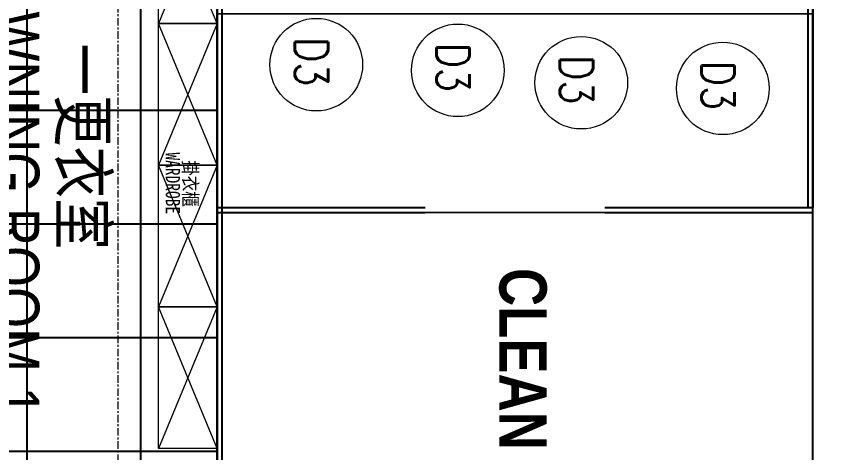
# Model space of a CAD drawing. Extents: x -15449 to 568150, y -1239737 to 53667.
# Drawn here: x 471339 to 479913, y -139532 to -134909 of the extents above; entities that cross this region are included whole.
import ezdxf
from ezdxf.enums import TextEntityAlignment as Align

# ---------------------------------------------------------------- set-up
doc = ezdxf.new("R2010")
doc.units = 0
doc.header["$LTSCALE"] = 8
doc.linetypes.add('IDA - Grid Line', pattern=[3500, 2000, -500, 500, -500])
doc.layers.get('0').update_dxf_attribs({"color": 1, "linetype": 'CONTINUOUS'})
for name, color, linetype in [('000_CTCI_CSA', 7, 'CONTINUOUS'), ('000_CTCI_EE', 200, 'CONTINUOUS'), ('Ceiling FL+3000', 6, 'CONTINUOUS')]:
    doc.layers.add(name, color=color, linetype=linetype)
doc.layers.add('A-_ANOTGRID_E', color=7, linetype='CONTINUOUS', lineweight=9)
doc.layers.add('Block - Cargo Lift_dwg', color=7, linetype='CONTINUOUS', lineweight=9, true_color=0x767676)
doc.styles.add('188K-SM-03-F10-ARCH-PA-Y2257103$0$Standard', font='txt.shx', dxfattribs={"bigfont": 'chineset.shx'})
doc.styles.add('Site Area', font='arial.ttf', dxfattribs={"width": 0.8})

# ---------------------------------------------------------------- blocks, each defined once
blk = doc.blocks.new('column grid')
at = {"layer": 'A-_ANOTGRID_E', "color": 8, "linetype": 'IDA - Grid Line', "ltscale": 0.005, "true_color": 0x808080}
blk.add_line((-47404.4, 9427, 0), (-47404.4, -120414.2, 0), dxfattribs=at)
blk = doc.blocks.new('CTCI_Building Footprint and Grid')
at = {"color": 252}
blk.add_blockref('column grid', (1987651, -866033, 0), dxfattribs=at)

msp = doc.modelspace()

# ---------------------------------------------------------------- hatches: boundary and pattern name
at = {"layer": 'Ceiling FL+3000'}
h = msp.add_hatch(dxfattribs=at)
h.set_pattern_fill('ANSI37', color=256, scale=379, angle=225)
h.set_pattern_definition([(270, (92407.5, -93788), (1203.325, -1e-13), []), (0, (92407.5, -93788), (3e-13, 1203.325), [])])
h.paths.add_polyline_path([(479713.8371, -121485.4155), (464513.6667, -121485.4182), (464519.1323, -133435.3981), (467513.5804, -133435.2868), (467513.8186, -140431.0512), (467513.8404, -140435.307), (473463.6699, -140435.3047), (473463.6699, -133985.4987), (479713.53, -133985.4987)])

# ---------------------------------------------------------------- linework, layer by layer
at = {"layer": '000_CTCI_CSA', "color": 252, "ltscale": 0.1, "elevation": 0}
msp.add_lwpolyline([(479764.1147, -112577.0636), (509463.6678, -112577.0636), (509463.6678, -133434.7793), (512750.2089, -133434.7793), (512750.2092, -153234.7791), (483364.1147, -153234.7791), (483364.1147, -143635.4228), (479763.9769, -143635.4228), (479764.1147, -112577.0636)], dxfattribs=at)
at = {"layer": '000_CTCI_EE', "color": 252, "lineweight": 20, "const_width": 1, "elevation": 0}
msp.add_lwpolyline([(485763.9769, -134635.4228), (485763.9769, -143635.4228), (479763.9769, -143635.4228), (479763.9769, -134635.4228), (485763.9769, -134635.4228)], dxfattribs=at)
at = {"layer": 'Block - Cargo Lift_dwg', "lineweight": -3}
for p, q in [((479713.8371, -121435.4167, 0), (479713.8383, -136935.4976, 0)), ((479763.8371, -121435.4167, 0), (479763.8383, -136935.4976, 0)), ((473463.6678, -133485.3554, 0), (473463.6678, -140484.9227, 0)), ((473513.6678, -133485.3554, 0), (473513.6678, -140484.9227, 0)), ((473463.6697, -136935.5, 0), (475663.7534, -136935.4988, 0)), ((473463.6697, -136985.5, 0), (475663.7535, -136985.4988, 0)), ((477563.7534, -136935.4988, 0), (479763.8383, -136935.4976, 0)), ((477563.7535, -136985.4988, 0), (479763.8383, -136985.4976, 0))]:
    msp.add_line(p, q, dxfattribs=at)
at = {"layer": 'Block - Cargo Lift_dwg', "ltscale": 2}
for p, q in [((473463.53, -133485.3554, 0), (472843.53, -134985.3554, 0)), ((473463.53, -134985.3554, 0), (472843.53, -133485.3554, 0)), ((473463.53, -134985.3554, 0), (472843.53, -136485.3554, 0)), ((473463.53, -136485.3554, 0), (472843.53, -134985.3554, 0)), ((473463.53, -136485.3554, 0), (472843.53, -137985.3554, 0)), ((473463.53, -137985.3554, 0), (472843.53, -136485.3554, 0)), ((473463.5306, -137985.3567, 0), (472843.5306, -139485.3567, 0)), ((473463.5306, -139485.3567, 0), (472843.5306, -137985.3567, 0))]:
    msp.add_line(p, q, dxfattribs=at)
at = {"layer": 'Block - Cargo Lift_dwg', "color": 252, "ltscale": 0.1, "elevation": 0}
for points in [[(479764.1147, -134885.4988), (473463.6678, -134885.4988), (473463.67, -140485.2981), (464463.67, -140485.2981), (464463.6678, -121435.4167), (479764.1147, -121435.4167), (479764.1147, -134885.4988)], [(473463.6678, -136485.2703), (473463.6678, -140484.9227)]]:
    msp.add_lwpolyline(points, dxfattribs=at)
at = {"layer": 'Block - Cargo Lift_dwg', "elevation": 0}
msp.add_lwpolyline([(467513.817, -140385.1853), (467513.5837, -140385.1854), (467513.8404, -140435.307), (473463.6699, -140435.3047), (473463.6699, -133985.4987), (479713.53, -133985.4987), (479713.8371, -121485.4155), (464513.6667, -121485.4182), (464519.1323, -133435.3981), (467513.5804, -133435.2868), (467513.817, -140385.1853)], dxfattribs=at)
at = {"layer": 'Block - Cargo Lift_dwg', "ltscale": 2, "elevation": 0}
for points in [[(473463.53, -133485.3554), (473463.53, -134985.3554), (472843.53, -134985.3554), (472843.53, -133485.3554)], [(473463.53, -134985.3554), (473463.53, -136485.3554), (472843.53, -136485.3554), (472843.53, -134985.3554)], [(473463.53, -136485.3554), (473463.53, -137985.3554), (472843.53, -137985.3554), (472843.53, -136485.3554)], [(473463.5306, -137985.3567), (473463.5306, -139485.3567), (472843.5306, -139485.3567), (472843.5306, -137985.3567)]]:
    msp.add_lwpolyline(points, close=True, dxfattribs=at)
at = {"layer": 'Block - Cargo Lift_dwg', "color": 252, "elevation": 0}
msp.add_lwpolyline([(473463.53, -134885.4988), (479763.9769, -134885.4988), (479763.9769, -136985.4988), (473463.53, -136985.4988)], close=True, dxfattribs=at)
at = {"layer": 'Block - Cargo Lift_dwg', "color": 252, "ltscale": 0.1, "elevation": 0}
msp.add_lwpolyline([(473463.53, -136985.4988), (479763.9769, -136985.4988), (479763.9769, -141035.3554), (473463.53, -141035.3554)], close=True, dxfattribs=at)
at = {"layer": 'Block - Cargo Lift_dwg'}
for centre in [(474513, -135422, 0), (476010, -135482, 0), (477316, -135613, 0), (478813, -135673, 0)]:
    msp.add_circle(centre, 490, dxfattribs=at)
at = {"layer": 'Ceiling FL+3000', "lineweight": -3, "elevation": 0}
msp.add_lwpolyline([(467513.817, -140385.1853), (467513.5837, -140385.1854), (467513.8404, -140435.307), (473463.6699, -140435.3047), (473463.6699, -133985.4987), (479713.53, -133985.4987), (479713.8371, -121485.4155), (464513.6667, -121485.4182), (464519.1323, -133435.3981), (467513.5804, -133435.2868), (467513.817, -140385.1853)], dxfattribs=at)

# ---------------------------------------------------------------- block references
at = {"layer": '000_CTCI_CSA', "color": 2}
msp.add_blockref('CTCI_Building Footprint and Grid', (-1467832.5298, 816737), dxfattribs=at)

# ---------------------------------------------------------------- texts
at = {"layer": 'Block - Cargo Lift_dwg', "color": 252, "style": 'Site Area', "width": 0.8}
for s, p in [('GOWNING ROOM 1', (471083.5266, -133989.6576)), ('一更衣室', (471799.5266, -135196.6576))]:
    msp.add_text(s, height=500, rotation=270, dxfattribs=at).set_placement(p)
at = {"layer": 'Block - Cargo Lift_dwg', "style": '188K-SM-03-F10-ARCH-PA-Y2257103$0$Standard', "width": 0.85}
for p in [(474463, -135391.2021, 0), (475960, -135451.2021, 0), (477266, -135582.2021, 0), (478763, -135642.2021, 0)]:
    msp.add_text('D3', height=350, rotation=270, dxfattribs=at).set_placement(p, align=Align.MIDDLE)
at = {"layer": 'Block - Cargo Lift_dwg', "color": 252, "char_height": 150, "attachment_point": 8, "rotation": 270, "style": 'Site Area'}
for s, insert, width in [('{\\fSimSun|b1|i0|c0|p2;WARDROBE}', (472919.2276, -136677.7975), 3932.66432), ('{\\fSimSun|b1|i0|c134|p2;掛衣櫃}', (473089.5062, -136680.6795), 2417.099658)]:
    msp.add_mtext(s, dxfattribs=dict(at, insert=insert, width=width))
at = {"layer": 'Block - Cargo Lift_dwg', "color": 252, "insert": (476950, -137575, 0), "char_height": 500, "attachment_point": 1, "rotation": 270, "style": 'Site Area'}
msp.add_mtext_dynamic_manual_height_columns('{\\fArial|b1|i0|c0|p34;CLEAN LIFT}', width=4149.053202, gutter_width=24254.764, heights=[0], dxfattribs=at)

doc.saveas('drawing.dxf')
